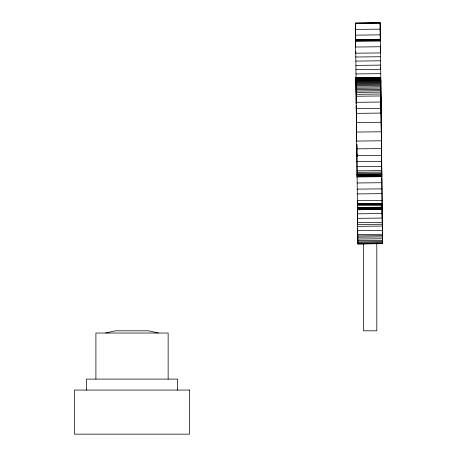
<?xml version="1.0" encoding="UTF-8"?>
<svg xmlns="http://www.w3.org/2000/svg" width="457" height="457" viewBox="0 0 457 457"><rect width="100%" height="100%" fill="white"/><g stroke="black" fill="none" stroke-linecap="round" stroke-linejoin="round"><path stroke-width="0.69" d="M381.047 113.079L356.317 113.359L355.934 77.724L380.664 77.467L380.972 103.482M357.328 203.953L382.063 203.668L357.334 203.851L357.328 205.65L382.058 205.364L382.063 203.571M381.869 177.824L382.555 243.655L357.825 243.935L357.694 228.391M356.54 132.056L381.269 131.77L380.664 77.467M105.681 333.027L115.467 330.811L148.582 330.811L158.362 333.027M355.386 23.136L380.115 22.856M355.557 39.548L355.386 23.216L380.115 22.919L380.464 52.921L355.735 53.201M355.386 23.256L380.115 22.959M355.449 29.425L380.178 29.145M355.512 35.138L380.241 34.858M380.293 39.416L355.557 39.633L380.287 39.268L380.115 22.907M355.557 39.708L380.293 39.462L380.298 39.93L355.569 40.21M380.304 40.479L355.575 40.759L355.655 47.031L380.384 46.751M355.58 41.347L380.31 41.067M380.515 56.737L355.786 57.016L355.386 23.216M355.837 61.084L380.567 60.804M355.889 65.391L380.618 65.105M355.94 69.573L380.67 69.287L380.413 45.814M380.727 73.663L355.997 73.948L355.814 56.651M355.934 77.753L379.253 77.581M355.929 77.901L380.658 77.621M365.126 77.919L379.259 77.759M355.934 78.101L380.664 77.821M355.934 78.376L380.664 78.096M355.934 78.724L380.664 78.438M355.94 79.141L380.67 78.855M355.946 79.627L380.675 79.341M355.946 80.181L380.675 79.901M355.952 80.803L380.681 80.518M355.963 81.495L380.692 81.215M355.969 82.249L380.698 81.969M355.974 83.06L380.704 82.78M355.986 83.922L380.715 83.642M355.992 84.836L380.727 84.551M356.003 85.79L380.732 85.505M356.02 87.03L380.75 86.744M356.032 88.315L380.761 88.03M356.043 89.641L380.778 89.361M356.06 91.006L380.79 90.72M356.077 92.394L380.807 92.114M356.1 94.308L380.83 94.028M356.117 96.244L380.847 95.959M356.192 102.322L380.921 102.042M356.26 108.595L380.989 108.309M356.426 122.562L381.155 122.276M356.649 141.076L381.378 140.796M381.469 148.576L356.74 148.856L356.717 144.246M356.826 155.648L381.555 155.369M356.271 106.064L356.9 161.612L381.629 161.327L382.32 222.559M356.9 161.612L356.968 166.702L381.698 166.417M357.02 170.878L381.749 170.592M357.043 172.369L381.772 172.083M357.06 173.523L381.789 173.237M356.968 166.702L357.071 174.437L381.801 174.22M357.071 174.574L381.801 174.288M357.071 174.648L381.801 174.363M356.923 154.129L357.117 174.751L381.801 174.443L381.606 149.45M357.071 174.803L381.806 174.523M357.077 174.888L381.806 174.694M357.077 175.065L381.806 174.78M357.083 175.528L381.812 175.248M357.088 176.002L381.818 175.722M357.094 176.476L381.824 176.196M357.1 176.956L381.829 176.67M357.168 182.983L381.898 182.697M357.237 189.135L381.966 188.855M357.288 193.928L382.018 193.642M382.092 200.377L357.363 200.663L357.591 222.845M379.944 203.799L357.334 204.039L357.825 243.935M357.328 204.176L382.058 203.896M357.328 204.616L382.058 204.33M357.351 207.489L382.081 207.204M357.351 207.946L382.086 207.667M357.357 208.403L382.086 208.124M357.363 208.86L382.092 208.581M357.368 209.312L382.098 209.032M357.374 209.757L382.103 209.472L382.206 218.075L357.477 218.355M357.425 213.83L382.155 213.545M357.54 220.605L357.568 222.536L382.258 222.313M357.551 224.524L382.281 224.244M357.574 226.346L382.303 226.066M357.631 230.625L382.36 230.339L382.063 203.753M357.677 234.544L382.412 234.264L382.555 243.655M357.7 235.943L382.429 235.658M357.717 237.177L382.446 236.897M357.74 239.028L382.469 238.748M357.762 240.633L382.492 240.348M357.785 241.907L382.515 241.622M357.797 242.89L382.526 242.61M357.808 243.541L382.543 243.255M357.82 243.889L382.555 243.552M382.315 223.422L382.326 223.856L382.269 220.325M355.934 77.85L356.232 103.225M357.585 223.702L357.597 224.136L357.568 222.536M380.898 97.855L380.904 98.192M380.898 97.884L380.909 98.512M380.681 67.533L380.835 82.957M381.498 147.822L381.504 148.599M381.624 156.203L381.355 128.668M380.955 99.517L381.629 161.327M382.36 230.339L382.412 234.264M355.746 51.23L355.774 53.263M356.186 99.632L356.169 98.392M356.02 73.714L356.106 83.237M356.3 106.053L356.334 108.835M356.894 156.42L356.894 156.722L356.786 144.321M357.071 174.437L357.597 219.6M380.83 79.826L381.189 111.308M381.018 98.598L381.618 156.06M382.058 205.364L382.103 209.472M356.1 80.112L356.22 93.051M356.397 105.67L356.517 116.352M356.203 101.248L356.232 103.819M356.254 105.744L356.689 141.493M356.82 144.458L356.888 156.345M357.128 177.116L357.117 174.751M381.858 176.602L381.846 174.465M376.802 243.198L376.802 330.811L363.509 330.811L363.509 243.907M177.619 390.061L177.619 379.099L86.43 379.099L86.43 390.061M168.142 379.099L168.142 333.027L95.901 333.027L95.901 379.099M189.604 390.061L74.445 390.061L74.445 434.15L189.604 434.15L189.604 390.061"/></g></svg>
